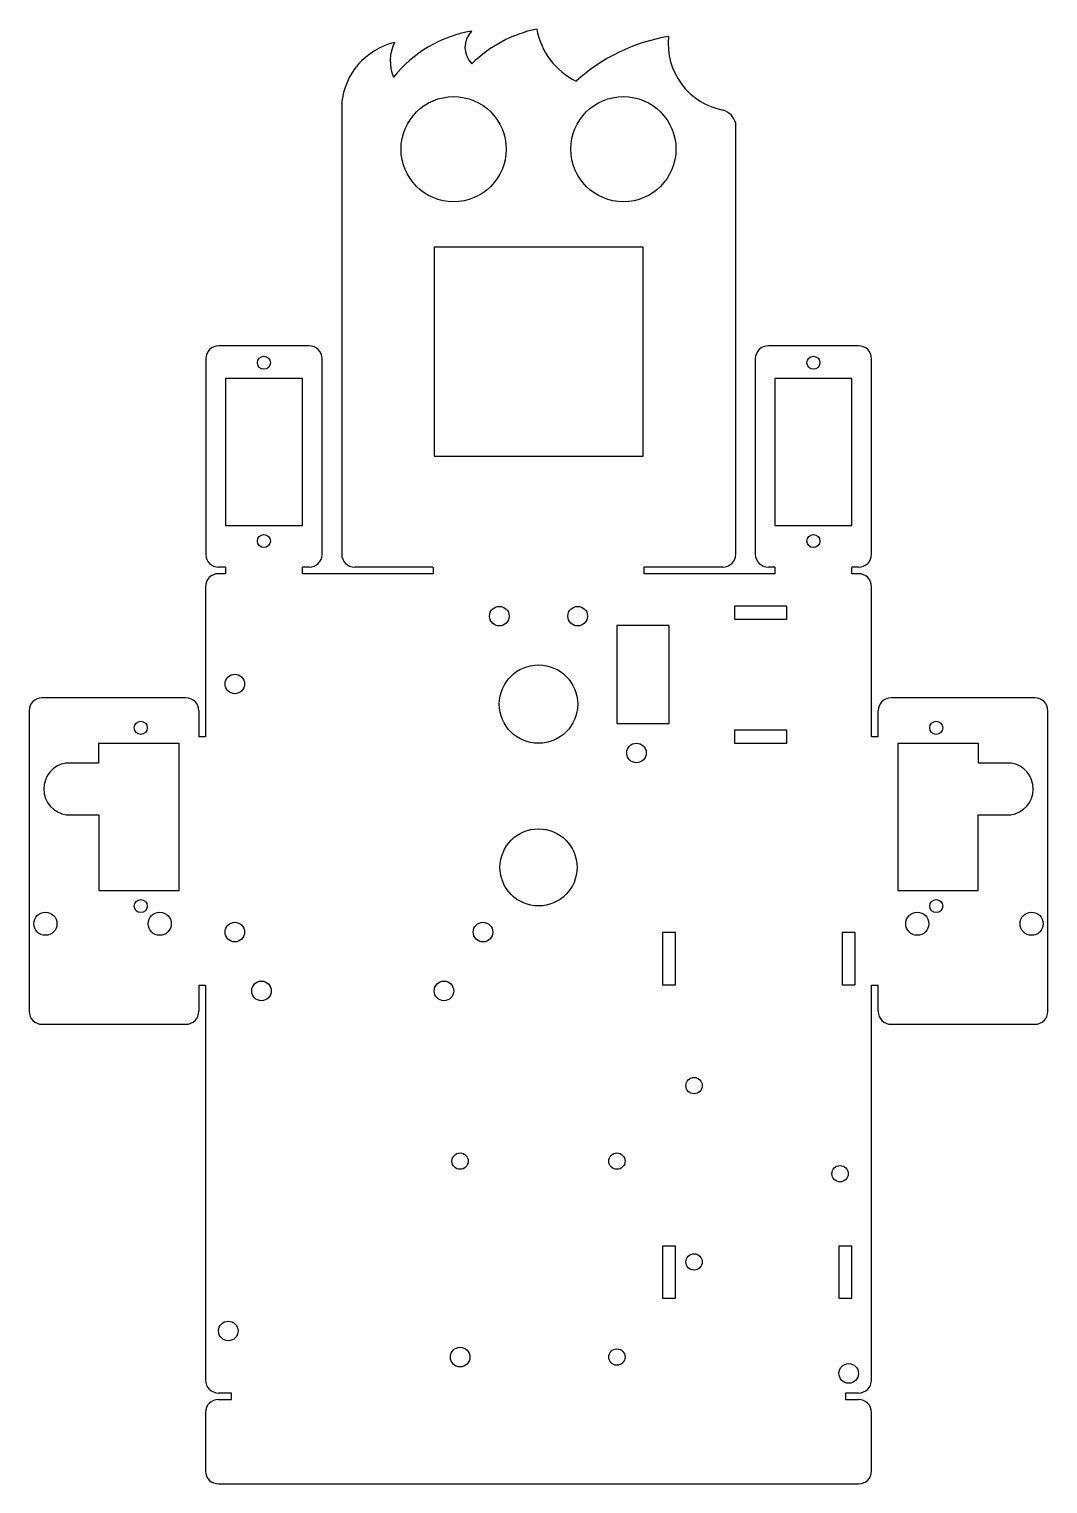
# Model space of a CAD drawing. Header units: millimetres. Extents: x -19 to 137, y -193 to 29.
import ezdxf

# ---------------------------------------------------------------- set-up
doc = ezdxf.new("R2010")
doc.units = ezdxf.units.MM
doc.layers.get('0').update_dxf_attribs({"true_color": 0xffffff})

msp = doc.modelspace()

# ---------------------------------------------------------------- linework, layer by layer
at = {"color": 7, "linetype": 'Continuous', "lineweight": 25, "true_color": 0xffffff}
for p, q in [((28.56, 17.98), (28.56, -51.02)), ((88.9, -51.02), (88.9, 14.98)), ((74.7, -4.02), (42.7, -4.02)), ((42.7, -4.02), (42.7, -36.02)), ((74.7, -36.02), (74.7, -4.02)), ((23.56, -19.12), (9.76, -19.12)), ((107.7, -19.12), (93.9, -19.12)), ((7.76, -21.12), (7.76, -51.08)), ((25.56, -51.08), (25.56, -21.12)), ((91.9, -21.12), (91.9, -51.02)), ((109.7, -51.02), (109.7, -21.12)), ((10.76, -24.12), (10.76, -46.62)), ((22.56, -24.12), (10.76, -24.12)), ((22.56, -46.62), (22.56, -24.12)), ((106.7, -24.12), (94.9, -24.12)), ((94.9, -24.12), (94.9, -46.62)), ((106.7, -46.62), (106.7, -24.12)), ((42.7, -36.02), (74.7, -36.02)), ((10.76, -46.62), (22.56, -46.62)), ((94.9, -46.62), (106.7, -46.62)), ((10.76, -53.02), (9.7, -53.02)), ((10.76, -53.02), (10.76, -54.02)), ((23.61, -53.02), (22.56, -53.02)), ((22.56, -54.02), (22.56, -53.02)), ((42.56, -53.02), (30.56, -53.02)), ((42.56, -53.02), (42.56, -54.02)), ((86.9, -53.02), (74.9, -53.02)), ((74.9, -54.02), (74.9, -53.02)), ((94.9, -53.02), (93.9, -53.02)), ((94.9, -53.02), (94.9, -54.02)), ((107.7, -53.02), (106.7, -53.02)), ((106.7, -54.02), (106.7, -53.02)), ((10.76, -54.02), (9.7, -54.02)), ((42.56, -54.02), (22.56, -54.02)), ((94.9, -54.02), (74.9, -54.02)), ((107.7, -54.02), (106.7, -54.02)), ((7.7, -56.02), (7.7, -79.02)), ((109.7, -79.02), (109.7, -56.02)), ((96.7, -58.97), (88.7, -58.97)), ((88.7, -58.97), (88.7, -60.97)), ((96.7, -60.97), (96.7, -58.97)), ((70.7, -61.97), (70.7, -76.97)), ((78.7, -61.97), (70.7, -61.97)), ((78.7, -76.97), (78.7, -61.97)), ((88.7, -60.97), (96.7, -60.97)), ((4.7, -73.02), (-17.3, -73.02)), ((134.7, -73.02), (112.7, -73.02)), ((-19.3, -75.02), (-19.3, -121.02)), ((6.7, -75.02), (6.7, -79.02)), ((110.7, -79.02), (110.7, -75.02)), ((136.7, -121.02), (136.7, -75.02)), ((70.7, -76.97), (78.7, -76.97)), ((3.7, -80.02), (-8.69, -80.02)), ((-8.69, -80.02), (-8.69, -83.02)), ((3.7, -102.52), (3.7, -80.02)), ((7.7, -79.02), (6.7, -79.02)), ((96.7, -77.97), (88.7, -77.97)), ((88.7, -77.97), (88.7, -79.97)), ((88.7, -79.97), (96.7, -79.97)), ((96.7, -79.97), (96.7, -77.97)), ((110.7, -79.02), (109.7, -79.02)), ((126.09, -80.02), (113.7, -80.02)), ((113.7, -80.02), (113.7, -102.52)), ((126.09, -83.02), (126.09, -80.02)), ((-8.69, -83.02), (-13.69, -83.02)), ((131.09, -83.02), (126.09, -83.02)), ((-13.6, -90.93), (-8.6, -90.93)), ((-8.6, -90.93), (-8.6, -102.52)), ((126, -102.52), (126, -90.93)), ((126, -90.93), (131, -90.93)), ((-8.6, -102.52), (3.7, -102.52)), ((113.7, -102.52), (126, -102.52)), ((79.7, -108.97), (77.7, -108.97)), ((77.7, -108.97), (77.7, -116.97)), ((79.7, -116.97), (79.7, -108.97)), ((107.2, -108.97), (105.2, -108.97)), ((105.2, -108.97), (105.2, -116.97)), ((107.2, -116.97), (107.2, -108.97)), ((6.7, -117.02), (6.7, -121.02)), ((6.7, -117.02), (7.7, -117.02)), ((7.7, -117.02), (7.7, -177.47)), ((77.7, -116.97), (79.7, -116.97)), ((105.2, -116.97), (107.2, -116.97)), ((109.7, -117.02), (110.7, -117.02)), ((109.7, -177.47), (109.7, -117.02)), ((110.7, -121.02), (110.7, -117.02)), ((-17.3, -123.02), (4.7, -123.02)), ((112.7, -123.02), (134.7, -123.02)), ((79.7, -156.97), (77.7, -156.97)), ((77.7, -156.97), (77.7, -164.97)), ((79.7, -164.97), (79.7, -156.97)), ((106.7, -156.97), (104.7, -156.97)), ((104.7, -156.97), (104.7, -164.97)), ((106.7, -164.97), (106.7, -156.97)), ((77.7, -164.97), (79.7, -164.97)), ((104.7, -164.97), (106.7, -164.97)), ((11.7, -179.47), (9.7, -179.47)), ((11.7, -180.47), (11.7, -179.47)), ((107.7, -179.47), (105.7, -179.47)), ((105.7, -179.47), (105.7, -180.47)), ((7.7, -182.47), (7.7, -191.39)), ((9.7, -180.47), (11.7, -180.47)), ((105.7, -180.47), (107.7, -180.47)), ((109.7, -191.39), (109.7, -182.47)), ((9.7, -193.39), (107.7, -193.39))]:
    msp.add_line(p, q, dxfattribs=at)
for centre, radius in [((45.7, 10.98), 8.05), ((71.7, 10.98), 8.05), ((16.66, -21.72), 1), ((100.8, -21.72), 1), ((16.66, -49.02), 1), ((100.8, -49.02), 1), ((52.7, -60.52), 1.5), ((64.7, -60.52), 1.5), ((58.7, -73.99), 6), ((12.2, -70.9), 1.5), ((-2.2, -77.62), 1), ((119.6, -77.62), 1), ((73.7, -81.47), 1.5), ((58.7, -98.99), 5.9), ((-2.2, -104.92), 1), ((119.6, -104.92), 1), ((-16.8, -107.62), 1.77), ((0.7, -107.62), 1.77), ((116.7, -107.62), 1.77), ((134.2, -107.62), 1.77), ((12.2, -108.9), 1.5), ((50.2, -108.9), 1.5), ((16.28, -117.9), 1.5), ((44.22, -117.9), 1.5), ((82.52, -132.4), 1.25), ((46.7, -143.97), 1.25), ((70.7, -143.97), 1.25), ((104.87, -145.9), 1.25), ((82.52, -159.4), 1.25), ((11.2, -169.97), 1.5), ((46.7, -173.97), 1.5), ((70.7, -173.97), 1.25), ((106.2, -176.47), 1.5)]:
    msp.add_circle(centre, radius, dxfattribs=at)
for centre, radius, start, end in [((51.66, 9.97), 19.35, 99.4831, 141.5581), ((50.98, 26.57), 3.54, 135.2642, 225.2642), ((62.41, 9.97), 19.8, 101.6323, 134.6592), ((69.41, 31.42), 11.18, 190.569, 243.6991), ((39.15, 16.98), 10.64, 103.6188, 174.6043), ((42.52, 24.5), 6.52, 154.314, 202.5216), ((83.2, 0.69), 27.93, 99.4328, 132.1556), ((88.87, 27.11), 10.31, 173.6946, 259.3727), ((86.02, 14.13), 3, 16.5084, 71.6178), ((9.76, -21.12), 2, 90, 180), ((23.56, -21.12), 2, 0, 90), ((93.9, -21.12), 2, 90, 180), ((107.7, -21.12), 2, 0, 90), ((9.7, -51.08), 1.94, 180, 270), ((23.61, -51.08), 1.94, 270, 0), ((30.56, -51.02), 2, 180, 270), ((86.9, -51.02), 2, 270, 0), ((93.9, -51.02), 2, 180, 270), ((107.7, -51.02), 2, 270, 0), ((9.7, -56.02), 2, 90, 180), ((107.7, -56.02), 2, 0, 90), ((-17.3, -75.02), 2, 90, 180), ((4.7, -75.02), 2, 0, 90), ((112.7, -75.02), 2, 90, 180), ((134.7, -75.02), 2, 0, 90), ((-13.05, -86.97), 4, 99.1908, 262.0968), ((130.45, -86.97), 4, 277.9032, 80.8092), ((-17.3, -121.02), 2, 180, 270), ((4.7, -121.02), 2, 270, 0), ((112.7, -121.02), 2, 180, 270), ((134.7, -121.02), 2, 270, 0), ((9.7, -177.47), 2, 180, 270), ((107.7, -177.47), 2, 270, 0), ((9.7, -182.47), 2, 90, 180), ((107.7, -182.47), 2, 0, 90), ((9.7, -191.39), 2, 180, 270), ((107.7, -191.39), 2, 270, 0)]:
    msp.add_arc(centre, radius, start, end, dxfattribs=at)

doc.saveas('drawing.dxf')
